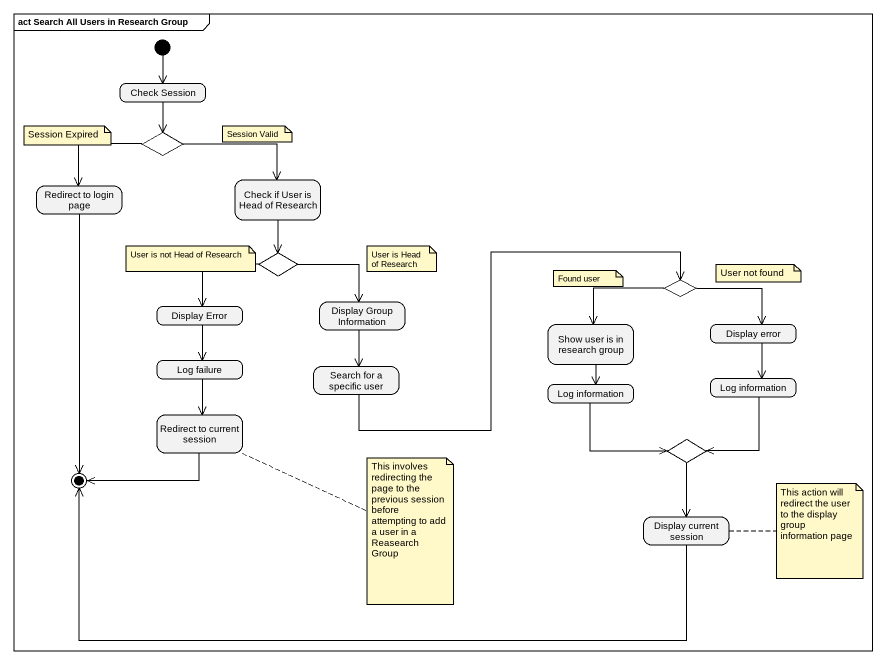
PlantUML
@startuml
mainframe act Search All Users in Research Group
hide empty description
state "Check Session" as Check_Session
state choice1 <<choice>>
state "Redirect to login page" as Redirect_to_login_page
state "Check if User is Head of Research" as Check_if_User_is_Head_of
state choice2 <<choice>>
state choice3 <<choice>>
state "Display Error" as Display_Error
state "Display Group Information" as Display_Group_Information
state "Show user is in research group" as Show_user_is_in_research
state "Display error" as Display_error
state "Log failure" as Log_failure
state "Search for a specific user" as Search_for_a_specific_user
state "Log information" as Log_information
state "Log information" as Log_information_2
state "Redirect to current session" as Redirect_to_current_session
state choice4 <<choice>>
state "Display current session" as Display_current_session
[*] --> Check_Session
Check_Session --> choice1
choice1 --> Redirect_to_login_page
choice1 -right-> Check_if_User_is_Head_of
Check_if_User_is_Head_of --> choice2
choice2 --> Display_Error
choice2 --> Display_Group_Information
choice3 --> Show_user_is_in_research
choice3 --> Display_error
Display_Error --> Log_failure
Display_Group_Information --> Search_for_a_specific_user
Show_user_is_in_research --> Log_information
Display_error --> Log_information_2
Log_failure --> Redirect_to_current_session
Search_for_a_specific_user -right-> choice3
Log_information -right-> choice4
Log_information_2 --> choice4
choice4 --> Display_current_session
Redirect_to_login_page --> [*]
Redirect_to_current_session -left-> [*]
Display_current_session -left-> [*]
note as N1
  Session Expired
end note
note as N2
  Session Valid
end note
note as N3
  User is not Head of Research
end note
note as N4
  User is Head of Research
end note
note as N5
  Found user
end note
note as N6
  User not found
end note
note right of Redirect_to_current_session : This involves redirecting the page to the previous session before attempting to add a user in a Reasearch Group
note right of Display_current_session : This action will redirect the user to the display group information page
@enduml
